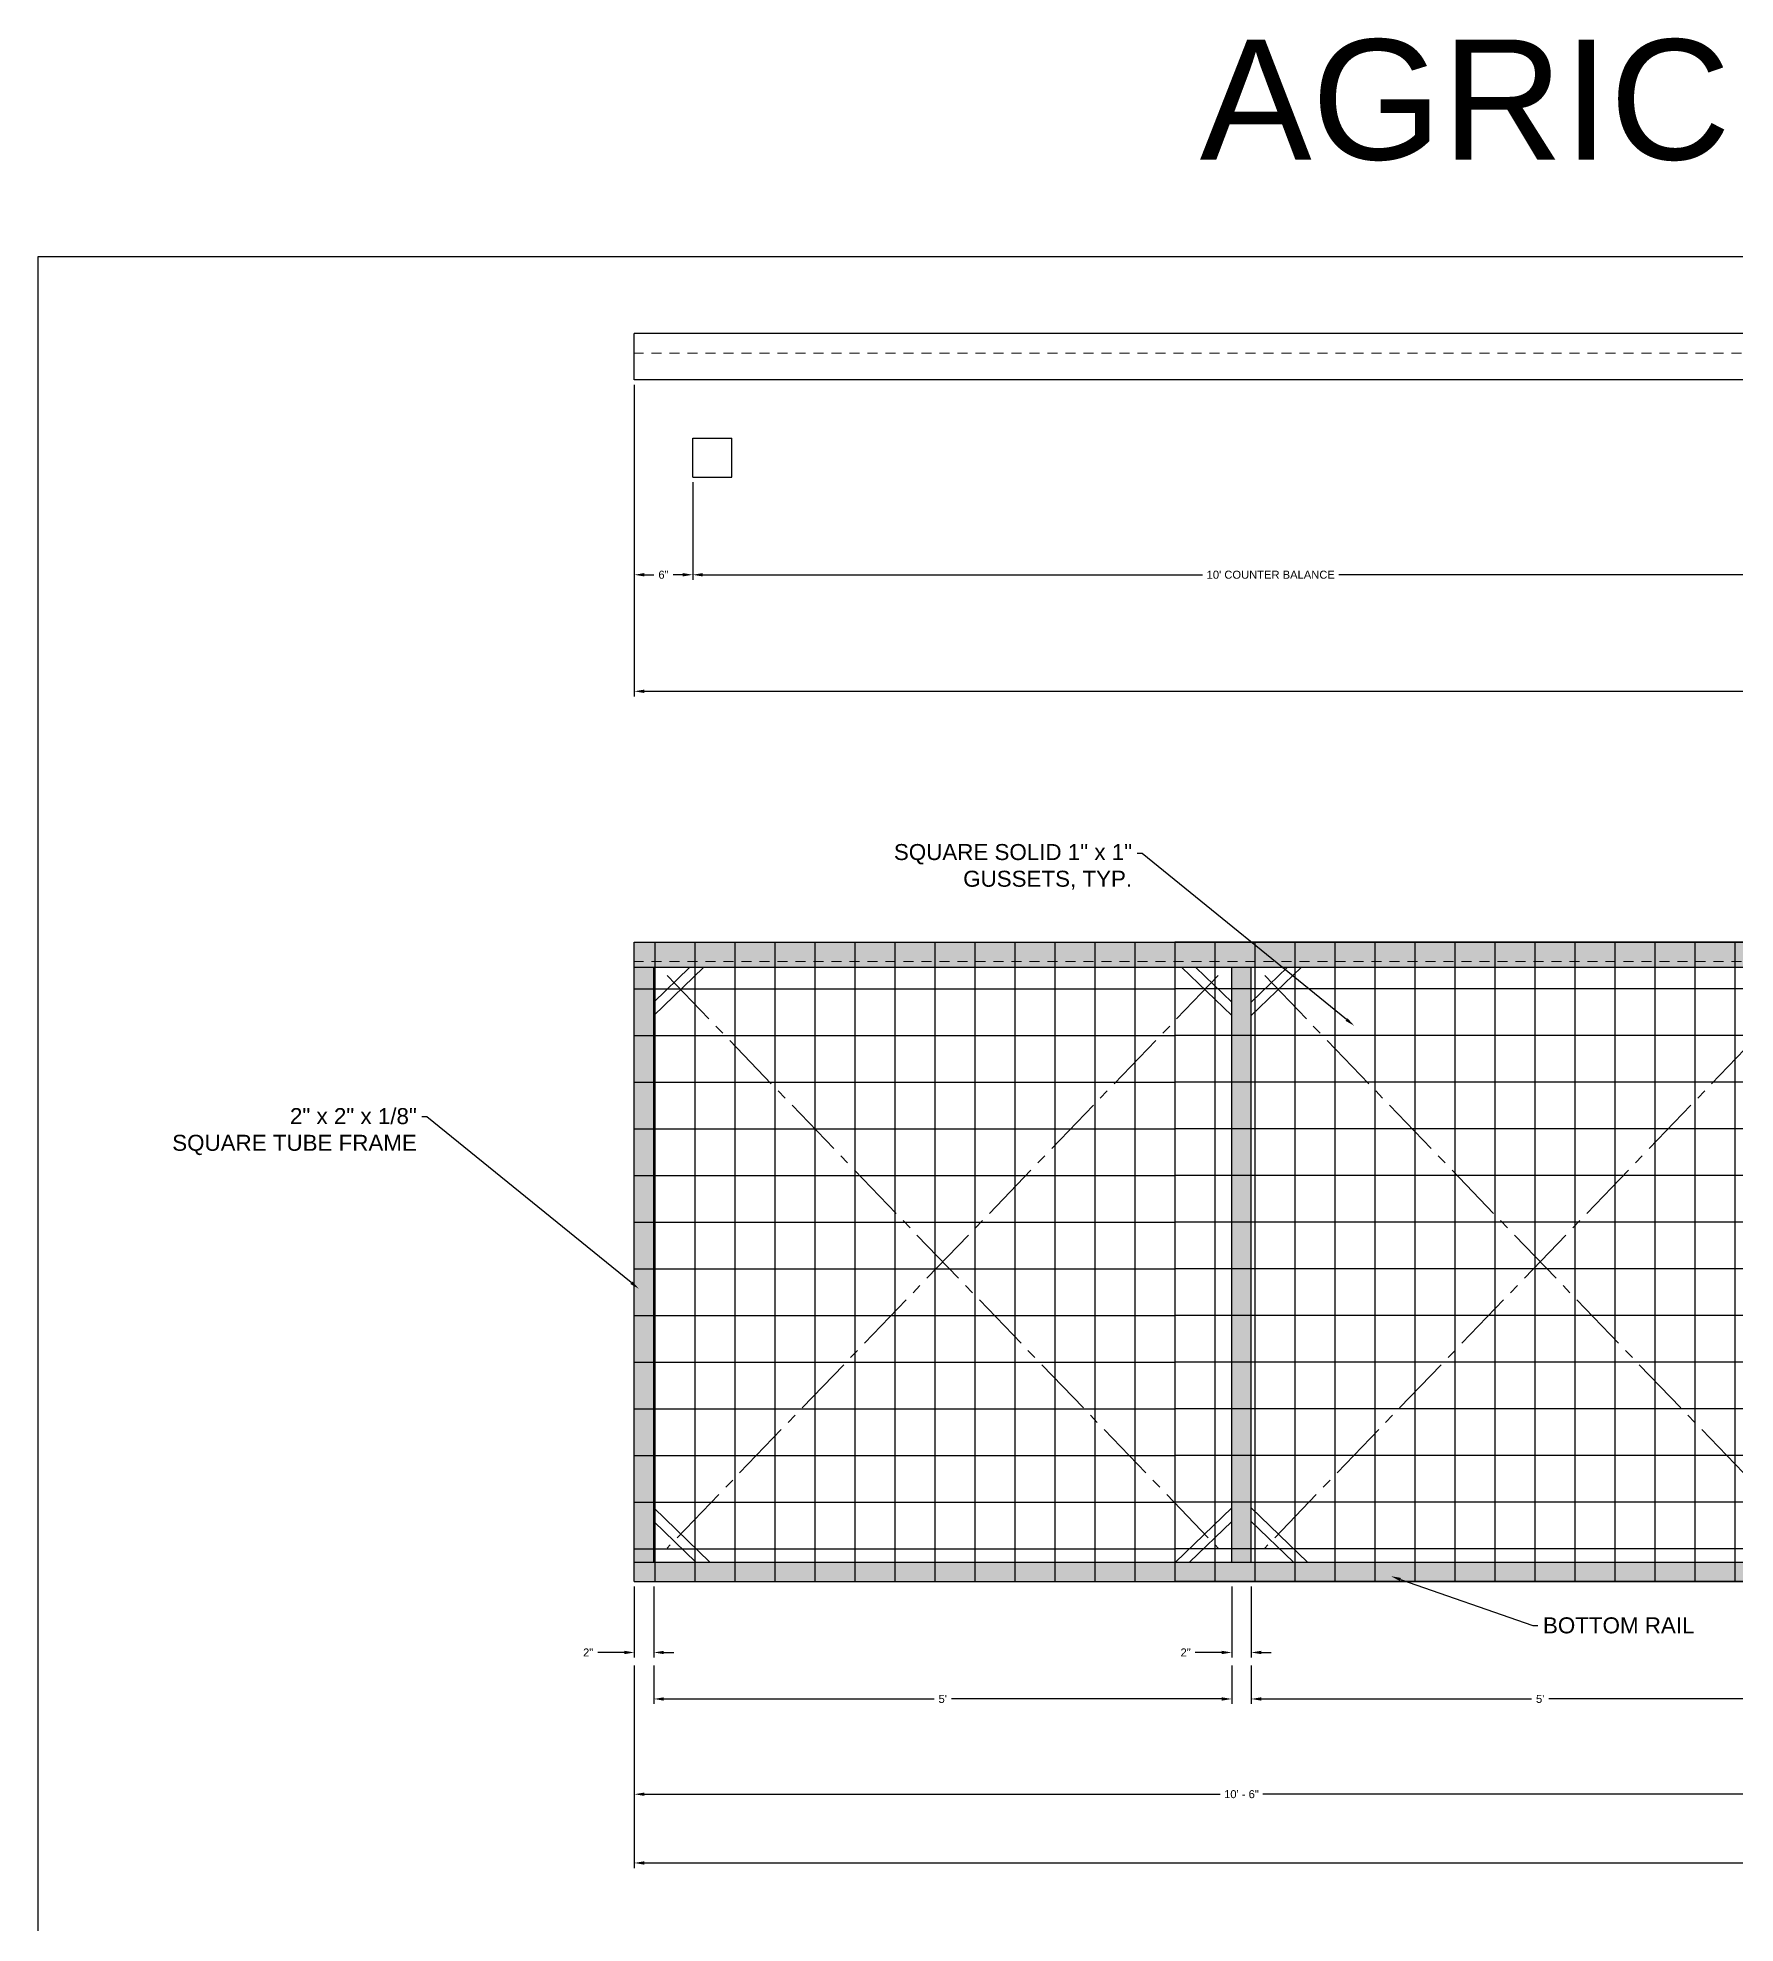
# Model space of a CAD drawing. Header units: feet. Extents: x -17 to 155, y -41 to 44.
# Drawn here: x 92.28 to 113.49, y 20.82 to 44.38 of the extents above; entities that cross this region are included whole.
import ezdxf
from ezdxf import colors
from ezdxf.entities.mleader import LeaderData, LeaderLine
from ezdxf.math import Vec2, Vec3

# ---------------------------------------------------------------- set-up
doc = ezdxf.new("R2010")
doc.units = ezdxf.units.FT
doc.header["$MEASUREMENT"] = 0
doc.linetypes.add('CENTER2', pattern=[1.125, 0.75, -0.125, 0.125, -0.125])
doc.linetypes.add('HIDDEN2', pattern=[0.1875, 0.125, -0.0625])
doc.layers.get('Defpoints').update_dxf_attribs({"color": 5})
doc.layers.add('00 WR CENTER', color=1, linetype='CENTER2', lineweight=20)
doc.layers.add('00 WR HIDDEN', color=6, linetype='HIDDEN2', lineweight=20)
for name, color, linetype in [('00 WR EXISTING 2', 8, 'Continuous'), ('00 WR OBJ 1', 7, 'Continuous'), ('00 WR OBJ 2', 4, 'Continuous'), ('B L3metal hatch', 7, 'Continuous'), ('B L4chain link fence', 7, 'Continuous'), ('C-SHEET-TEXT', 6, 'Continuous')]:
    doc.layers.add(name, color=color, linetype=linetype)
doc.styles.add('NEI-A', font='arial.ttf')
doc.dimstyles.new('NEI-A', dxfattribs={"dimtxt": 0.1, "dimasz": 0.125, "dimexe": 0.0625, "dimexo": 0.0625, "dimgap": 0.0625, "dimtad": 0, "dimtih": 1, "dimtoh": 1, "dimdec": 4, "dimzin": 3, "dimdsep": 46, "dimlunit": 4, "dimtxsty": 'NEI-A', "dimcen": 0, "dimadec": 0, "dimazin": 0, "dimtfac": 0.75, "dimtdec": 4, "dimtofl": 0, "dimtmove": 0, "dimatfit": 3, "dimfxl": 1, "dimfrac": 1, "dimtolj": 1, "dimtzin": 0, "dimarcsym": 0})

# ---------------------------------------------------------------- blocks, each defined once
blk = doc.blocks.new('A$Ce32fba67')
at = {"layer": 'B L4chain link fence', "color": 253, "flags": 128}
for points in [[(-44.888, 0), (-38.133, 0)], [(-28.633, 0), (-38.133, 0)], [(-44.633, -0.01), (-44.633, -7.99)], [(-44.133, -0.01), (-44.133, -7.99)], [(-43.633, -0.01), (-43.633, -7.99)], [(-43.133, -0.01), (-43.133, -7.99)], [(-42.633, -0.01), (-42.633, -7.99)], [(-42.133, -0.01), (-42.133, -7.99)], [(-41.633, -0.01), (-41.633, -7.99)], [(-41.133, -0.01), (-41.133, -7.99)], [(-40.633, -0.01), (-40.633, -7.99)], [(-40.133, -0.01), (-40.133, -7.99)], [(-39.633, -0.01), (-39.633, -7.99)], [(-39.133, -0.01), (-39.133, -7.99)], [(-38.633, -0.01), (-38.633, -7.99)], [(-38.133, -0.01), (-38.133, -7.99)], [(-37.633, -0.01), (-37.633, -7.99)], [(-37.133, -0.01), (-37.133, -7.99)], [(-36.633, -0.01), (-36.633, -7.99)], [(-36.133, -0.01), (-36.133, -7.99)], [(-35.633, -0.01), (-35.633, -7.99)], [(-35.133, -0.01), (-35.133, -7.99)], [(-34.633, -0.01), (-34.633, -7.99)], [(-34.133, -0.01), (-34.133, -7.99)], [(-33.633, -0.01), (-33.633, -7.99)], [(-33.133, -0.01), (-33.133, -7.99)], [(-32.633, -0.01), (-32.633, -7.99)], [(-32.133, -0.01), (-32.133, -7.99)], [(-31.633, -0.01), (-31.633, -7.99)], [(-31.133, -0.01), (-31.133, -7.99)], [(-44.888, -0.583), (-38.133, -0.583)], [(-28.633, -0.583), (-38.133, -0.583)], [(-44.888, -1.167), (-38.133, -1.167)], [(-28.633, -1.167), (-38.133, -1.167)], [(-44.888, -1.75), (-38.133, -1.75)], [(-28.633, -1.75), (-38.133, -1.75)], [(-44.888, -2.333), (-38.133, -2.333)], [(-28.633, -2.333), (-38.133, -2.333)], [(-44.888, -2.917), (-38.133, -2.917)], [(-28.633, -2.917), (-38.133, -2.917)], [(-44.888, -3.5), (-38.133, -3.5)], [(-28.633, -3.5), (-38.133, -3.5)], [(-44.888, -4.083), (-38.133, -4.083)], [(-28.633, -4.083), (-38.133, -4.083)], [(-44.888, -4.667), (-38.133, -4.667)], [(-28.633, -4.667), (-38.133, -4.667)], [(-44.888, -5.25), (-38.133, -5.25)], [(-28.633, -5.25), (-38.133, -5.25)], [(-44.888, -5.833), (-38.133, -5.833)], [(-28.633, -5.833), (-38.133, -5.833)], [(-44.888, -6.417), (-38.133, -6.417)], [(-28.633, -6.417), (-38.133, -6.417)], [(-44.888, -7), (-38.133, -7)], [(-28.633, -7), (-38.133, -7)], [(-44.888, -7.583), (-38.133, -7.583)], [(-28.633, -7.583), (-38.133, -7.583)], [(-44.888, -7.99), (-38.133, -7.99)], [(-28.633, -7.99), (-38.133, -7.99)]]:
    blk.add_lwpolyline(points, dxfattribs=at)
blk = doc.blocks.new('*D12')
at = {"layer": 'C-SHEET-TEXT', "color": 0, "lineweight": -2, "transparency": 16777216}
for p, q in [((99.733, 40.042), (99.733, 37.606)), ((100.463, 38.825), (100.463, 37.606)), ((99.858, 37.669), (99.978, 37.669)), ((100.338, 37.669), (100.218, 37.669))]:
    blk.add_line(p, q, dxfattribs=at)
at = {"layer": 'C-SHEET-TEXT', "color": 0, "transparency": 16777216}
for points in [[(99.858, 37.69), (99.858, 37.648), (99.733, 37.669)], [(100.338, 37.69), (100.338, 37.648), (100.463, 37.669)]]:
    blk.add_solid(points, dxfattribs=at)
at = {"layer": 'Defpoints', "color": 0, "transparency": 16777216}
for p in [(99.733, 40.105), (100.463, 38.887), (99.733, 37.669)]:
    blk.add_point(p, dxfattribs=at)
at = {"layer": 'C-SHEET-TEXT', "color": 0, "transparency": 16777216, "insert": (100.098, 37.669), "char_height": 0.1, "attachment_point": 5, "style": 'NEI-A'}
blk.add_mtext('\\A1;6"', dxfattribs=at)
blk = doc.blocks.new('*D13')
at = {"layer": 'C-SHEET-TEXT', "color": 0, "lineweight": -2, "transparency": 16777216}
for p, q in [((100.463, 38.825), (100.463, 37.606)), ((114.912, 38.825), (114.912, 37.606)), ((100.588, 37.669), (106.835, 37.669)), ((114.787, 37.669), (108.54, 37.669))]:
    blk.add_line(p, q, dxfattribs=at)
at = {"layer": 'C-SHEET-TEXT', "color": 0, "transparency": 16777216}
for points in [[(100.588, 37.69), (100.588, 37.648), (100.463, 37.669)], [(114.787, 37.69), (114.787, 37.648), (114.912, 37.669)]]:
    blk.add_solid(points, dxfattribs=at)
at = {"layer": 'Defpoints', "color": 0, "transparency": 16777216}
for p in [(100.463, 38.887), (114.912, 38.887), (114.912, 37.669)]:
    blk.add_point(p, dxfattribs=at)
at = {"layer": 'C-SHEET-TEXT', "color": 0, "transparency": 16777216, "insert": (107.688, 37.669), "char_height": 0.1, "attachment_point": 5, "style": 'NEI-A'}
blk.add_mtext("\\A1;10' COUNTER BALANCE", dxfattribs=at)
blk = doc.blocks.new('*D16')
at = {"layer": 'C-SHEET-TEXT', "color": 0, "lineweight": -2, "transparency": 16777216}
for p, q in [((99.733, 40.042), (99.733, 36.15)), ((144.621, 40.042), (144.621, 36.15)), ((99.858, 36.213), (121.178, 36.213)), ((144.496, 36.213), (123.176, 36.213))]:
    blk.add_line(p, q, dxfattribs=at)
at = {"layer": 'C-SHEET-TEXT', "color": 0, "transparency": 16777216}
for points in [[(99.858, 36.234), (99.858, 36.192), (99.733, 36.213)], [(144.496, 36.234), (144.496, 36.192), (144.621, 36.213)]]:
    blk.add_solid(points, dxfattribs=at)
at = {"layer": 'Defpoints', "color": 0, "transparency": 16777216}
for p in [(99.733, 40.105), (144.621, 40.105), (144.621, 36.213)]:
    blk.add_point(p, dxfattribs=at)
at = {"layer": 'C-SHEET-TEXT', "color": 0, "transparency": 16777216, "insert": (122.177, 36.213), "char_height": 0.1, "attachment_point": 5, "style": 'NEI-A'}
blk.add_mtext("\\A1;31' OVERALL GATE LENGTH", dxfattribs=at)
blk = doc.blocks.new('*D17')
at = {"layer": 'C-SHEET-TEXT', "color": 0, "lineweight": -2, "transparency": 16777216}
for p, q in [((99.733, 25.027), (99.733, 24.142)), ((99.976, 25.027), (99.976, 24.142)), ((99.608, 24.204), (99.277, 24.204)), ((100.101, 24.204), (100.226, 24.204))]:
    blk.add_line(p, q, dxfattribs=at)
at = {"layer": 'C-SHEET-TEXT', "color": 0, "transparency": 16777216}
for points in [[(99.608, 24.225), (99.608, 24.183), (99.733, 24.204)], [(100.101, 24.225), (100.101, 24.183), (99.976, 24.204)]]:
    blk.add_solid(points, dxfattribs=at)
at = {"layer": 'Defpoints', "color": 0, "transparency": 16777216}
for p in [(99.733, 25.09), (99.976, 25.09), (99.976, 24.204)]:
    blk.add_point(p, dxfattribs=at)
at = {"layer": 'C-SHEET-TEXT', "color": 0, "transparency": 16777216, "insert": (99.156, 24.204), "char_height": 0.1, "attachment_point": 5, "style": 'NEI-A'}
blk.add_mtext('\\A1;2"', dxfattribs=at)
blk = doc.blocks.new('*D18')
at = {"layer": 'C-SHEET-TEXT', "color": 0, "lineweight": -2, "transparency": 16777216}
for p, q in [((107.201, 25.027), (107.201, 24.142)), ((107.444, 25.027), (107.444, 24.142)), ((107.076, 24.204), (106.745, 24.204)), ((107.569, 24.204), (107.694, 24.204))]:
    blk.add_line(p, q, dxfattribs=at)
at = {"layer": 'C-SHEET-TEXT', "color": 0, "transparency": 16777216}
for points in [[(107.076, 24.225), (107.076, 24.183), (107.201, 24.204)], [(107.569, 24.225), (107.569, 24.183), (107.444, 24.204)]]:
    blk.add_solid(points, dxfattribs=at)
at = {"layer": 'Defpoints', "color": 0, "transparency": 16777216}
for p in [(107.201, 25.09), (107.444, 25.09), (107.444, 24.204)]:
    blk.add_point(p, dxfattribs=at)
at = {"layer": 'C-SHEET-TEXT', "color": 0, "transparency": 16777216, "insert": (106.624, 24.204), "char_height": 0.1, "attachment_point": 5, "style": 'NEI-A'}
blk.add_mtext('\\A1;2"', dxfattribs=at)
blk = doc.blocks.new('*D24')
at = {"layer": 'C-SHEET-TEXT', "color": 0, "lineweight": -2, "transparency": 16777216}
for p, q in [((99.976, 24.042), (99.976, 23.561)), ((107.201, 24.042), (107.201, 23.561)), ((100.101, 23.623), (103.48, 23.623)), ((107.076, 23.623), (103.697, 23.623))]:
    blk.add_line(p, q, dxfattribs=at)
at = {"layer": 'C-SHEET-TEXT', "color": 0, "transparency": 16777216}
for points in [[(100.101, 23.644), (100.101, 23.602), (99.976, 23.623)], [(107.076, 23.644), (107.076, 23.602), (107.201, 23.623)]]:
    blk.add_solid(points, dxfattribs=at)
at = {"layer": 'Defpoints', "color": 0, "transparency": 16777216}
for p in [(99.976, 24.104), (107.201, 24.104), (107.201, 23.623)]:
    blk.add_point(p, dxfattribs=at)
at = {"layer": 'C-SHEET-TEXT', "color": 0, "transparency": 16777216, "insert": (103.588, 23.623), "char_height": 0.1, "attachment_point": 5, "style": 'NEI-A'}
blk.add_mtext("\\A1;5'", dxfattribs=at)
blk = doc.blocks.new('*D30')
at = {"layer": 'C-SHEET-TEXT', "color": 0, "lineweight": -2, "transparency": 16777216}
for p, q in [((107.444, 24.042), (107.444, 23.561)), ((114.668, 24.042), (114.668, 23.561)), ((107.569, 23.623), (110.948, 23.623)), ((114.543, 23.623), (111.165, 23.623))]:
    blk.add_line(p, q, dxfattribs=at)
at = {"layer": 'C-SHEET-TEXT', "color": 0, "transparency": 16777216}
for points in [[(107.569, 23.644), (107.569, 23.602), (107.444, 23.623)], [(114.543, 23.644), (114.543, 23.602), (114.668, 23.623)]]:
    blk.add_solid(points, dxfattribs=at)
at = {"layer": 'Defpoints', "color": 0, "transparency": 16777216}
for p in [(107.444, 24.104), (114.668, 24.104), (114.668, 23.623)]:
    blk.add_point(p, dxfattribs=at)
at = {"layer": 'C-SHEET-TEXT', "color": 0, "transparency": 16777216, "insert": (111.056, 23.623), "char_height": 0.1, "attachment_point": 5, "style": 'NEI-A'}
blk.add_mtext("\\A1;5'", dxfattribs=at)
blk = doc.blocks.new('*D31')
at = {"layer": 'C-SHEET-TEXT', "color": 0, "lineweight": -2, "transparency": 16777216}
for p, q in [((99.733, 24.042), (99.733, 22.371)), ((114.912, 23.561), (114.912, 22.371)), ((99.858, 22.433), (107.054, 22.433)), ((114.787, 22.433), (107.591, 22.433))]:
    blk.add_line(p, q, dxfattribs=at)
at = {"layer": 'C-SHEET-TEXT', "color": 0, "transparency": 16777216}
for points in [[(99.858, 22.454), (99.858, 22.412), (99.733, 22.433)], [(114.787, 22.454), (114.787, 22.412), (114.912, 22.433)]]:
    blk.add_solid(points, dxfattribs=at)
at = {"layer": 'Defpoints', "color": 0, "transparency": 16777216}
for p in [(99.733, 24.104), (114.912, 23.623), (114.912, 22.433)]:
    blk.add_point(p, dxfattribs=at)
at = {"layer": 'C-SHEET-TEXT', "color": 0, "transparency": 16777216, "insert": (107.322, 22.433), "char_height": 0.1, "attachment_point": 5, "style": 'NEI-A'}
blk.add_mtext('\\A1;10\' - 6"', dxfattribs=at)
blk = doc.blocks.new('*D32')
at = {"layer": 'C-SHEET-TEXT', "color": 0, "lineweight": -2, "transparency": 16777216}
for p, q in [((99.733, 22.371), (99.733, 21.511)), ((144.621, 22.371), (144.621, 21.511)), ((99.858, 21.574), (121.178, 21.574)), ((144.496, 21.574), (123.176, 21.574))]:
    blk.add_line(p, q, dxfattribs=at)
at = {"layer": 'C-SHEET-TEXT', "color": 0, "transparency": 16777216}
for points in [[(99.858, 21.595), (99.858, 21.553), (99.733, 21.574)], [(144.496, 21.595), (144.496, 21.553), (144.621, 21.574)]]:
    blk.add_solid(points, dxfattribs=at)
at = {"layer": 'Defpoints', "color": 0, "transparency": 16777216}
for p in [(99.733, 22.433), (144.621, 22.433), (144.621, 21.574)]:
    blk.add_point(p, dxfattribs=at)
at = {"layer": 'C-SHEET-TEXT', "color": 0, "transparency": 16777216, "insert": (122.177, 21.574), "char_height": 0.1, "attachment_point": 5, "style": 'NEI-A'}
blk.add_mtext("\\A1;31' OVERALL GATE LENGTH", dxfattribs=at)

msp = doc.modelspace()

# ---------------------------------------------------------------- hatches: boundary and pattern name
at = {"layer": 'B L3metal hatch'}
h = msp.add_hatch(color=3, dxfattribs=at)
h.dxf.hatch_style = 1
h.set_gradient(color1=(219, 219, 255), color2=(219, 219, 255), tint=1)
h.paths.add_polyline_path([(144.62114, 33.08022), (99.73269, 33.08022), (99.73269, 32.7606), (144.62114, 32.7606)])
h.paths.add_polyline_path([(129.76656, 34.54133), (129.52304, 34.54133), (129.52304, 33.08022), (129.76656, 33.08022)])
h.paths.add_polyline_path([(114.91197, 34.54133), (114.66845, 34.54133), (114.66845, 33.08022), (114.91197, 33.08022)])
h.paths.add_polyline_path([(114.91197, 32.7606), (114.66845, 32.7606), (114.66845, 25.33331), (114.91197, 25.33331)])
h.paths.add_polyline_path([(122.33926, 32.7606), (122.09574, 32.7606), (122.09574, 25.33331), (122.33926, 25.33331)])
h.paths.add_polyline_path([(129.76656, 32.7606), (129.52304, 32.7606), (129.52304, 25.33331), (129.76656, 25.33331)])
h.paths.add_polyline_path([(137.19385, 32.7606), (136.95033, 32.7606), (136.95033, 25.33331), (137.19385, 25.33331)])
h.paths.add_polyline_path([(144.62114, 34.54133), (144.37763, 34.54133), (144.37763, 33.08022), (144.62114, 33.08022)])
h.paths.add_polyline_path([(144.62114, 32.7606), (144.37763, 32.7606), (144.37763, 25.33331), (144.62114, 25.33331)])
h.paths.add_polyline_path([(144.62114, 25.33331), (99.73269, 25.33331), (99.73269, 25.08979), (144.62114, 25.08979)])
h.paths.add_polyline_path([(107.44409, 32.7606), (107.20057, 32.7606), (107.20057, 25.33331), (107.44409, 25.33331)])
h.paths.add_polyline_path([(99.9762, 32.7606), (99.73269, 32.7606), (99.73269, 25.33331), (99.9762, 25.33331)])

# ---------------------------------------------------------------- linework, layer by layer
at = {"layer": '00 WR CENTER'}
for p, q in [((107.03167, 32.66128), (100.14511, 25.50873)), ((100.14511, 32.66128), (107.03167, 25.50873)), ((114.49955, 32.66128), (107.61299, 25.50873)), ((107.61299, 32.66128), (114.49955, 25.50873))]:
    msp.add_line(p, q, dxfattribs=at)
at = {"layer": '00 WR EXISTING 2'}
for p, q in [((100.46324, 38.88711), (100.46324, 39.37415)), ((100.46324, 39.37415), (100.95028, 39.37415)), ((100.95028, 38.88711), (100.95028, 39.37415)), ((100.46324, 38.88711), (100.95028, 38.88711))]:
    msp.add_line(p, q, dxfattribs=at)
at = {"layer": '00 WR HIDDEN'}
for p, q in [((144.62114, 40.43954), (99.73269, 40.43954)), ((144.62114, 32.8367), (99.73269, 32.8367))]:
    msp.add_line(p, q, dxfattribs=at)
at = {"layer": '00 WR OBJ 1', "color": 1, "ltscale": 24}
for p, q in [((144.62114, 40.68305), (99.73269, 40.68305)), ((99.73269, 40.1047), (99.73269, 40.68305)), ((144.62114, 40.1047), (99.73269, 40.1047)), ((99.73269, 25.08979), (99.73269, 33.08022)), ((99.73269, 33.08022), (144.62114, 33.08022)), ((144.62114, 32.7606), (99.73269, 32.7606)), ((99.9762, 25.33331), (99.9762, 32.7606)), ((107.20057, 25.33331), (107.20057, 32.7606)), ((107.44409, 25.33331), (107.44409, 32.7606)), ((99.73269, 25.33331), (144.62114, 25.33331)), ((99.73269, 25.08979), (144.62114, 25.08979))]:
    msp.add_line(p, q, dxfattribs=at)
at = {"layer": '00 WR OBJ 2'}
for p, q in [((100.42382, 32.7606), (99.9762, 32.32964)), ((100.59937, 32.7606), (99.9762, 32.16061)), ((106.57741, 32.7606), (107.20057, 32.16061)), ((106.75296, 32.7606), (107.20057, 32.32964)), ((107.8917, 32.7606), (107.44409, 32.32964)), ((108.06725, 32.7606), (107.44409, 32.16061)), ((100.6784, 25.33331), (99.9762, 26.00939)), ((106.49837, 25.33331), (107.20057, 26.00939)), ((108.14629, 25.33331), (107.44409, 26.00939)), ((100.50285, 25.33331), (99.9762, 25.84037)), ((106.67392, 25.33331), (107.20057, 25.84037)), ((107.97074, 25.33331), (107.44409, 25.84037))]:
    msp.add_line(p, q, dxfattribs=at)
at = {"layer": 'Defpoints'}
msp.add_lwpolyline([(92.27569, 41.64137), (92.27569, 0.64137), (154.51791, 0.64137), (154.50791, 41.64137)], close=True, dxfattribs=at)

# ---------------------------------------------------------------- block references
at = {"layer": 'B L4chain link fence'}
msp.add_blockref('A$Ce32fba67', (144.62114, 33.08022), dxfattribs=at)

# ---------------------------------------------------------------- texts
at = {"layer": 'Defpoints', "color": 1, "insert": (123.3918, 42.83531), "char_height": 1.5, "width": 34.523347, "attachment_point": 8, "style": 'NEI-A'}
msp.add_mtext('AGRICULTURAL FENCE DETAILS', dxfattribs=at)

# ---------------------------------------------------------------- dimensions: what is measured, and where the dimension line sits
at = {"layer": 'C-SHEET-TEXT'}
for base, p1, p2, text, picture, middle in [((99.73269, 37.66895), (100.46324, 38.88711), (99.73269, 40.1047), '6"', '*D12', (100.09796, 37.66895)), ((144.62114, 36.21271), (99.73269, 40.1047), (144.62114, 40.1047), "31' OVERALL GATE LENGTH", '*D16', (122.17692, 36.21271)), ((114.91197, 37.66895), (100.46324, 38.88711), (114.91197, 38.88711), "10' COUNTER BALANCE", '*D13', (107.6876, 37.66895)), ((114.91197, 22.43315), (99.73269, 24.10429), (114.91197, 23.62319), '10\' - 6"', '*D31', (107.32233, 22.43315)), ((107.20057, 23.62319), (99.9762, 24.10429), (107.20057, 24.10429), "5'", '*D24', (103.58839, 23.62319)), ((114.66845, 23.62319), (107.44409, 24.10429), (114.66845, 24.10429), "5'", '*D30', (111.05627, 23.62319)), ((144.62114, 21.57391), (99.73269, 22.43315), (144.62114, 22.43315), "31' OVERALL GATE LENGTH", '*D32', (122.17692, 21.57391))]:
    dim = msp.add_linear_dim(base=base, p1=p1, p2=p2, text=text, dimstyle='NEI-A', dxfattribs=at)
    dim.commit()
    dim.dimension.update_dxf_attribs({"geometry": picture, "text_midpoint": middle})
for base, p1, p2, picture, middle in [((99.9762, 24.20429), (99.73269, 25.08979), (99.9762, 25.08979), '*D17', (99.15604, 24.20429)), ((107.44409, 24.20429), (107.20057, 25.08979), (107.44409, 25.08979), '*D18', (106.62392, 24.20429))]:
    dim = msp.add_linear_dim(base=base, p1=p1, p2=p2, text='2"', dimstyle='NEI-A', dxfattribs=at)
    dim.commit()
    dim.dimension.update_dxf_attribs({"geometry": picture, "text_midpoint": middle, "dimtype": 160})

# ---------------------------------------------------------------- leaders
ml = msp.add_multileader_mtext('Standard', dxfattribs=at)
ml.set_content('\\A1;SQUARE SOLID 1" x 1" \\PGUSSETS, TYP.', color=256, style='NEI-A')
ml.set_leader_properties()
ml.build(insert=Vec2(0, 0))
ml.multileader.update_dxf_attribs({"dogleg_length": 0.0625, "arrow_head_size": 0.125})
ctx = ml.context
ctx.base_point, ctx.char_height, ctx.arrow_head_size, ctx.landing_gap_size, ctx.plane_origin = Vec3(102.94053, 34.1848), 0.2, 0.125, 0.0625, Vec3(101.94885, 32.9855)
ctx.text_align_type = 2
notes = []
notes.append((ctx, [(1, (1, 1, 0), (106.08015, 34.1848), (-1, 0), 0.0625, [(0, [(108.73229, 32.03307)], 0, [])])]))
ctx.mtext.insert, ctx.mtext.alignment, ctx.mtext.flow_direction = Vec3(105.95515, 34.30458), 3, 5
ml = msp.add_multileader_mtext('Standard', dxfattribs=at)
ml.set_content('\\A1;2" x 2" x 1/8"\\PSQUARE TUBE FRAME', color=256, style='NEI-A')
ml.set_leader_properties()
ml.build(insert=Vec2(0, 0))
ml.multileader.update_dxf_attribs({"dogleg_length": 0.0625, "arrow_head_size": 0.125})
ctx = ml.context
ctx.base_point, ctx.char_height, ctx.arrow_head_size, ctx.landing_gap_size, ctx.plane_origin = Vec3(93.92175, 30.89762), 0.2, 0.125, 0.0625, Vec3(93.00865, 29.69832)
ctx.text_align_type = 2
notes.append((ctx, [(1, (1, 1, 0), (97.13994, 30.89762), (-1, 0), 0.0625, [(0, [(99.79209, 28.74589)], 0, [])])]))
ctx.mtext.insert, ctx.mtext.alignment, ctx.mtext.flow_direction = Vec3(97.01494, 31.0054), 3, 5
ml = msp.add_multileader_mtext('Standard', dxfattribs=at)
ml.set_content('\\A1;BOTTOM RAIL', color=256, style='NEI-A')
ml.set_leader_properties()
ml.build(insert=Vec2(0, 0))
ml.multileader.update_dxf_attribs({"dogleg_length": 0.0625, "arrow_head_size": 0.125})
ctx = ml.context
ctx.base_point, ctx.char_height, ctx.arrow_head_size, ctx.landing_gap_size, ctx.plane_origin = Vec3(111.0283, 24.54134), 0.2, 0.125, 0.0625, Vec3(109.61455, 23.34204)
notes.append((ctx, [(0, (1, 1, 0), (110.9658, 24.54134), (1, 0), 0.0625, [(0, [(109.19041, 25.15708)], 0, [])])]))
ctx.mtext.insert, ctx.mtext.flow_direction = Vec3(111.0908, 24.64305), 5
for ctx, leaders in notes:
    for number, flags, end, landing, length, lines in leaders:
        leader = LeaderData()
        leader.index, (leader.has_last_leader_line, leader.has_dogleg_vector, leader.attachment_direction) = number, flags
        leader.last_leader_point, leader.dogleg_vector, leader.dogleg_length = Vec3(end), Vec3(landing), length
        for number, points, colour, breaks in lines:
            line = LeaderLine()
            line.index, line.vertices, line.color, line.breaks = number, Vec3.list(points), colors.encode_raw_color(colour), breaks
            leader.lines.append(line)
        ctx.leaders.append(leader)

doc.saveas('drawing.dxf')
